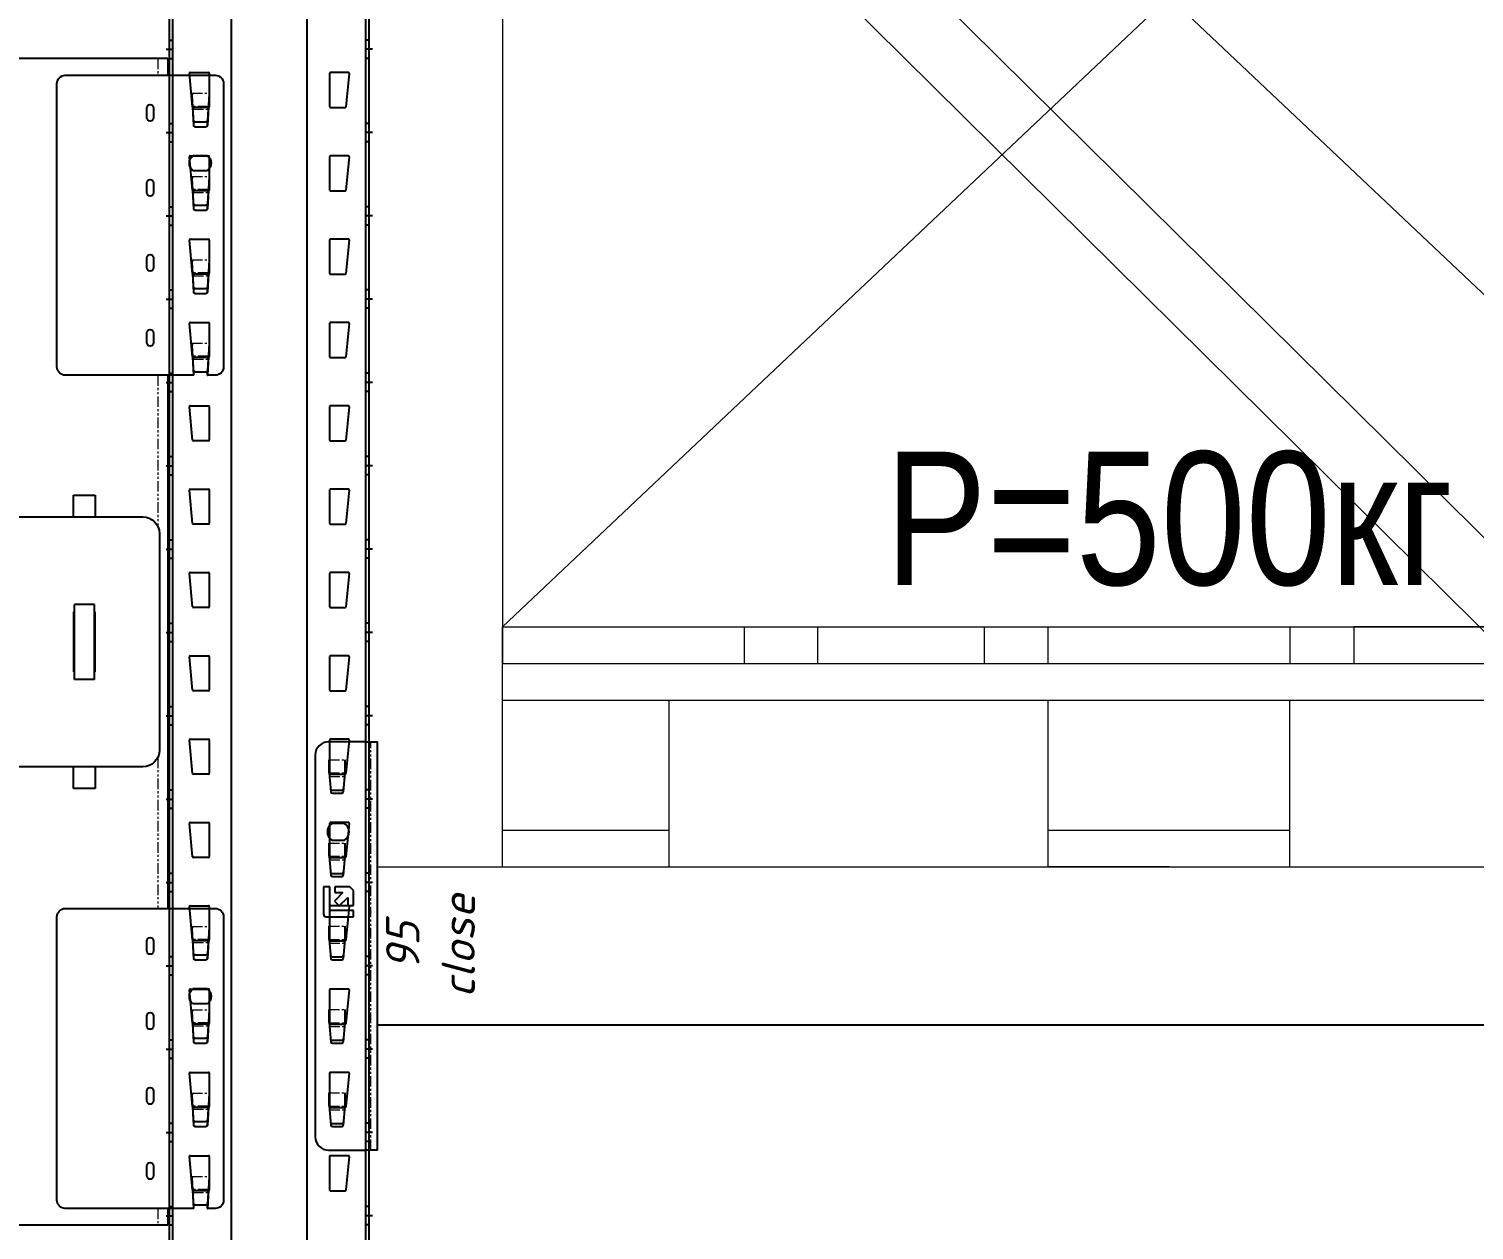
# Model space of a CAD drawing. Header units: millimetres. Extents: x 2140 to 223837, y 2113 to 170313.
# Drawn here: x 219897 to 220765, y 118636 to 119357 of the extents above; entities that cross this region are included whole.
import ezdxf

# ---------------------------------------------------------------- set-up
doc = ezdxf.new("R2010")
doc.units = ezdxf.units.MM
doc.linetypes.add('PHANTOM', pattern=[12.7, 6.35, -1.27, 1.27, -1.27, 1.27, -1.27])
doc.layers.add('0_ANNOT_Dimensions', color=7, linetype='Continuous')
doc.layers.add('2.Стойка', color=7, linetype='Continuous')
for name, color, linetype, lineweight in [('1.Балка', 5, 'Continuous', 0), ('20.Груз', 7, 'Continuous', 0), ('25.Размера', 7, 'Continuous', 0), ('37.Паллеты', 32, 'Continuous', 0), ('52.Труба СВЖ', 7, 'Continuous', 0), ('7.Поддон', 32, 'Continuous', 0)]:
    doc.layers.add(name, color=color, linetype=linetype, lineweight=lineweight)
doc.styles.add('Arial Narrow', font='ARIALN.TTF')
doc.styles.add('Курсив', font='isocpeui.ttf')
doc.dimstyles.new('80', dxfattribs={"dimtxt": 80, "dimasz": 80, "dimexe": 0.18, "dimexo": 0, "dimgap": 20, "dimtad": 1, "dimdec": 0, "dimzin": 0, "dimdsep": 46, "dimtxsty": 'Курсив', "dimcen": 0.09, "dimadec": 0, "dimazin": 0, "dimtfac": 1, "dimtdec": 0, "dimtofl": 0, "dimtmove": 0, "dimatfit": 3, "dimfxl": 0.18, "dimtolj": 1, "dimtzin": 0, "dimarcsym": 0})
doc.dimstyles.new('Рзм блок', dxfattribs={"dimtxt": 40, "dimasz": 80, "dimexe": 0.18, "dimexo": 0, "dimgap": 5, "dimtad": 1, "dimtoh": 1, "dimdec": 0, "dimzin": 0, "dimdsep": 46, "dimtxsty": 'Курсив', "dimblk": 'NONE', "dimcen": 0.09, "dimse1": 1, "dimse2": 1, "dimsd1": 1, "dimsd2": 1, "dimadec": 0, "dimazin": 0, "dimtfac": 1, "dimtdec": 0, "dimtofl": 0, "dimtmove": 0, "dimatfit": 2, "dimldrblk": 'NONE', "dimfxl": 0.18, "dimtolj": 1, "dimtzin": 0, "dimarcsym": 0})

# ---------------------------------------------------------------- blocks, each defined once
blk = doc.blocks.new('*U491')
at = {"layer": '2.Стойка', "color": 0, "linetype": 'ByBlock'}
for p, q in [((-120, 0), (-120, 12200)), ((-118, 0), (-118, 12200)), ((-82.67, 0), (-82.67, 12200)), ((-37.33, 0), (-37.33, 12200)), ((-2, 0), (-2, 12200)), ((0, 0), (0, 12200)), ((-120, 9620.5), (-118, 9620.5)), ((0, 9620.5), (-2, 9620.5)), ((-122, 9615), (-118, 9615)), ((2, 9615), (-2, 9615)), ((-120, 9609.5), (-118, 9609.5)), ((0, 9609.5), (-2, 9609.5)), ((-106.09, 9580.45), (-108, 9600.45)), ((-107.5, 9601), (-96.55, 9601)), ((-96.05, 9600.5), (-96.05, 9580.5)), ((-23.95, 9600.5), (-23.95, 9580.5)), ((-12.5, 9601), (-23.45, 9601)), ((-13.91, 9580.45), (-12, 9600.45)), ((-96.55, 9580), (-105.6, 9580)), ((-23.45, 9580), (-14.4, 9580)), ((-120, 9570.5), (-118, 9570.5)), ((0, 9570.5), (-2, 9570.5)), ((-122, 9565), (-118, 9565)), ((-120, 9559.5), (-118, 9559.5)), ((2, 9565), (-2, 9565)), ((0, 9559.5), (-2, 9559.5)), ((-106.09, 9530.45), (-108, 9550.45)), ((-107.5, 9551), (-96.55, 9551)), ((-96.05, 9550.5), (-96.05, 9530.5)), ((-23.95, 9550.5), (-23.95, 9530.5)), ((-12.5, 9551), (-23.45, 9551)), ((-13.91, 9530.45), (-12, 9550.45)), ((-96.55, 9530), (-105.6, 9530)), ((-23.45, 9530), (-14.4, 9530)), ((-120, 9520.5), (-118, 9520.5)), ((0, 9520.5), (-2, 9520.5)), ((-122, 9515), (-118, 9515)), ((-120, 9509.5), (-118, 9509.5)), ((2, 9515), (-2, 9515)), ((0, 9509.5), (-2, 9509.5)), ((-106.09, 9480.45), (-108, 9500.45)), ((-107.5, 9501), (-96.55, 9501)), ((-96.05, 9500.5), (-96.05, 9480.5)), ((-23.95, 9500.5), (-23.95, 9480.5)), ((-12.5, 9501), (-23.45, 9501)), ((-13.91, 9480.45), (-12, 9500.45)), ((-96.55, 9480), (-105.6, 9480)), ((-23.45, 9480), (-14.4, 9480)), ((-122, 9465), (-118, 9465)), ((-120, 9470.5), (-118, 9470.5)), ((0, 9470.5), (-2, 9470.5)), ((2, 9465), (-2, 9465)), ((-120, 9459.5), (-118, 9459.5)), ((0, 9459.5), (-2, 9459.5)), ((-106.09, 9430.45), (-108, 9450.45)), ((-107.5, 9451), (-96.55, 9451)), ((-96.05, 9450.5), (-96.05, 9430.5)), ((-23.95, 9450.5), (-23.95, 9430.5)), ((-12.5, 9451), (-23.45, 9451)), ((-13.91, 9430.45), (-12, 9450.45)), ((-96.55, 9430), (-105.6, 9430)), ((-23.45, 9430), (-14.4, 9430)), ((-120, 9420.5), (-118, 9420.5)), ((0, 9420.5), (-2, 9420.5)), ((-122, 9415), (-118, 9415)), ((2, 9415), (-2, 9415)), ((-120, 9409.5), (-118, 9409.5)), ((0, 9409.5), (-2, 9409.5)), ((-106.09, 9380.45), (-108, 9400.45)), ((-107.5, 9401), (-96.55, 9401)), ((-96.05, 9400.5), (-96.05, 9380.5)), ((-23.95, 9400.5), (-23.95, 9380.5)), ((-12.5, 9401), (-23.45, 9401)), ((-13.91, 9380.45), (-12, 9400.45)), ((-96.55, 9380), (-105.6, 9380)), ((-23.45, 9380), (-14.4, 9380)), ((-120, 9370.5), (-118, 9370.5)), ((0, 9370.5), (-2, 9370.5)), ((-122, 9365), (-118, 9365)), ((-120, 9359.5), (-118, 9359.5)), ((2, 9365), (-2, 9365)), ((0, 9359.5), (-2, 9359.5)), ((-107.5, 9351), (-96.55, 9351)), ((-12.5, 9351), (-23.45, 9351)), ((-106.09, 9330.45), (-108, 9350.45)), ((-96.05, 9350.5), (-96.05, 9330.5)), ((-23.95, 9350.5), (-23.95, 9330.5)), ((-13.91, 9330.45), (-12, 9350.45)), ((-96.55, 9330), (-105.6, 9330)), ((-23.45, 9330), (-14.4, 9330)), ((-120, 9320.5), (-118, 9320.5)), ((0, 9320.5), (-2, 9320.5)), ((-122, 9315), (-118, 9315)), ((-120, 9309.5), (-118, 9309.5)), ((2, 9315), (-2, 9315)), ((0, 9309.5), (-2, 9309.5)), ((-106.09, 9280.45), (-108, 9300.45)), ((-107.5, 9301), (-96.55, 9301)), ((-96.05, 9300.5), (-96.05, 9280.5)), ((-23.95, 9300.5), (-23.95, 9280.5)), ((-12.5, 9301), (-23.45, 9301)), ((-13.91, 9280.45), (-12, 9300.45)), ((-96.55, 9280), (-105.6, 9280)), ((-23.45, 9280), (-14.4, 9280)), ((-122, 9265), (-118, 9265)), ((-120, 9270.5), (-118, 9270.5)), ((0, 9270.5), (-2, 9270.5)), ((2, 9265), (-2, 9265)), ((-120, 9259.5), (-118, 9259.5)), ((0, 9259.5), (-2, 9259.5)), ((-106.09, 9230.45), (-108, 9250.45)), ((-107.5, 9251), (-96.55, 9251)), ((-96.05, 9250.5), (-96.05, 9230.5)), ((-23.95, 9250.5), (-23.95, 9230.5)), ((-12.5, 9251), (-23.45, 9251)), ((-13.91, 9230.45), (-12, 9250.45)), ((-96.55, 9230), (-105.6, 9230)), ((-23.45, 9230), (-14.4, 9230)), ((-122, 9215), (-118, 9215)), ((-120, 9220.5), (-118, 9220.5)), ((0, 9220.5), (-2, 9220.5)), ((2, 9215), (-2, 9215)), ((-120, 9209.5), (-118, 9209.5)), ((0, 9209.5), (-2, 9209.5)), ((-106.09, 9180.45), (-108, 9200.45)), ((-107.5, 9201), (-96.55, 9201)), ((-96.05, 9200.5), (-96.05, 9180.5)), ((-23.95, 9200.5), (-23.95, 9180.5)), ((-12.5, 9201), (-23.45, 9201)), ((-13.91, 9180.45), (-12, 9200.45)), ((-96.55, 9180), (-105.6, 9180)), ((-23.45, 9180), (-14.4, 9180)), ((-120, 9170.5), (-118, 9170.5)), ((0, 9170.5), (-2, 9170.5)), ((-122, 9165), (-118, 9165)), ((2, 9165), (-2, 9165)), ((-120, 9159.5), (-118, 9159.5)), ((0, 9159.5), (-2, 9159.5)), ((-106.09, 9130.45), (-108, 9150.45)), ((-107.5, 9151), (-96.55, 9151)), ((-96.05, 9150.5), (-96.05, 9130.5)), ((-23.95, 9150.5), (-23.95, 9130.5)), ((-12.5, 9151), (-23.45, 9151)), ((-13.91, 9130.45), (-12, 9150.45)), ((-96.55, 9130), (-105.6, 9130)), ((-23.45, 9130), (-14.4, 9130)), ((-120, 9120.5), (-118, 9120.5)), ((0, 9120.5), (-2, 9120.5)), ((-122, 9115), (-118, 9115)), ((-120, 9109.5), (-118, 9109.5)), ((2, 9115), (-2, 9115)), ((0, 9109.5), (-2, 9109.5)), ((-106.09, 9080.45), (-108, 9100.45)), ((-107.5, 9101), (-96.55, 9101)), ((-96.05, 9100.5), (-96.05, 9080.5)), ((-23.95, 9100.5), (-23.95, 9080.5)), ((-12.5, 9101), (-23.45, 9101)), ((-13.91, 9080.45), (-12, 9100.45)), ((-96.55, 9080), (-105.6, 9080)), ((-23.45, 9080), (-14.4, 9080)), ((-122, 9065), (-118, 9065)), ((-120, 9070.5), (-118, 9070.5)), ((0, 9070.5), (-2, 9070.5)), ((2, 9065), (-2, 9065)), ((-120, 9059.5), (-118, 9059.5)), ((0, 9059.5), (-2, 9059.5)), ((-106.09, 9030.45), (-108, 9050.45)), ((-107.5, 9051), (-96.55, 9051)), ((-96.05, 9050.5), (-96.05, 9030.5)), ((-23.95, 9050.5), (-23.95, 9030.5)), ((-12.5, 9051), (-23.45, 9051)), ((-13.91, 9030.45), (-12, 9050.45)), ((-96.55, 9030), (-105.6, 9030)), ((-23.45, 9030), (-14.4, 9030)), ((-122, 9015), (-118, 9015)), ((-120, 9020.5), (-118, 9020.5)), ((0, 9020.5), (-2, 9020.5)), ((2, 9015), (-2, 9015)), ((-120, 9009.5), (-118, 9009.5)), ((0, 9009.5), (-2, 9009.5)), ((-106.09, 8980.45), (-108, 9000.45)), ((-107.5, 9001), (-96.55, 9001)), ((-96.05, 9000.5), (-96.05, 8980.5)), ((-23.95, 9000.5), (-23.95, 8980.5)), ((-12.5, 9001), (-23.45, 9001)), ((-13.91, 8980.45), (-12, 9000.45)), ((-96.55, 8980), (-105.6, 8980)), ((-23.45, 8980), (-14.4, 8980)), ((-120, 8970.5), (-118, 8970.5)), ((0, 8970.5), (-2, 8970.5)), ((-122, 8965), (-118, 8965)), ((2, 8965), (-2, 8965)), ((-120, 8959.5), (-118, 8959.5)), ((0, 8959.5), (-2, 8959.5)), ((-106.09, 8930.45), (-108, 8950.45)), ((-107.5, 8951), (-96.55, 8951)), ((-96.05, 8950.5), (-96.05, 8930.5)), ((-23.95, 8950.5), (-23.95, 8930.5)), ((-12.5, 8951), (-23.45, 8951)), ((-13.91, 8930.45), (-12, 8950.45)), ((-96.55, 8930), (-105.6, 8930)), ((-23.45, 8930), (-14.4, 8930)), ((-120, 8920.5), (-118, 8920.5)), ((0, 8920.5), (-2, 8920.5)), ((-122, 8915), (-118, 8915)), ((-120, 8909.5), (-118, 8909.5)), ((2, 8915), (-2, 8915)), ((0, 8909.5), (-2, 8909.5))]:
    blk.add_line(p, q, dxfattribs=at)
for centre, start, end in [((-107.5, 9600.5), 90, 185.44033), ((-96.55, 9600.5), 0, 90), ((-23.45, 9600.5), 90, 180), ((-12.5, 9600.5), 354.55967, 90), ((-105.6, 9580.5), 185.44033, 270), ((-96.55, 9580.5), 270, 0), ((-23.45, 9580.5), 180, 270), ((-14.4, 9580.5), 270, 354.55967), ((-107.5, 9550.5), 90, 185.44033), ((-96.55, 9550.5), 0, 90), ((-23.45, 9550.5), 90, 180), ((-12.5, 9550.5), 354.55967, 90), ((-105.6, 9530.5), 185.44033, 270), ((-96.55, 9530.5), 270, 0), ((-23.45, 9530.5), 180, 270), ((-14.4, 9530.5), 270, 354.55967), ((-107.5, 9500.5), 90, 185.44033), ((-96.55, 9500.5), 0, 90), ((-23.45, 9500.5), 90, 180), ((-12.5, 9500.5), 354.55967, 90), ((-105.6, 9480.5), 185.44033, 270), ((-96.55, 9480.5), 270, 0), ((-23.45, 9480.5), 180, 270), ((-14.4, 9480.5), 270, 354.55967), ((-107.5, 9450.5), 90, 185.44033), ((-96.55, 9450.5), 0, 90), ((-23.45, 9450.5), 90, 180), ((-12.5, 9450.5), 354.55967, 90), ((-105.6, 9430.5), 185.44033, 270), ((-96.55, 9430.5), 270, 0), ((-23.45, 9430.5), 180, 270), ((-14.4, 9430.5), 270, 354.55967), ((-107.5, 9400.5), 90, 185.44033), ((-96.55, 9400.5), 0, 90), ((-23.45, 9400.5), 90, 180), ((-12.5, 9400.5), 354.55967, 90), ((-105.6, 9380.5), 185.44033, 270), ((-96.55, 9380.5), 270, 0), ((-23.45, 9380.5), 180, 270), ((-14.4, 9380.5), 270, 354.55967), ((-107.5, 9350.5), 90, 185.44033), ((-96.55, 9350.5), 0, 90), ((-23.45, 9350.5), 90, 180), ((-12.5, 9350.5), 354.55967, 90), ((-105.6, 9330.5), 185.44033, 270), ((-96.55, 9330.5), 270, 0), ((-23.45, 9330.5), 180, 270), ((-14.4, 9330.5), 270, 354.55967), ((-107.5, 9300.5), 90, 185.44033), ((-96.55, 9300.5), 0, 90), ((-23.45, 9300.5), 90, 180), ((-12.5, 9300.5), 354.55967, 90), ((-105.6, 9280.5), 185.44033, 270), ((-96.55, 9280.5), 270, 0), ((-23.45, 9280.5), 180, 270), ((-14.4, 9280.5), 270, 354.55967), ((-107.5, 9250.5), 90, 185.44033), ((-96.55, 9250.5), 0, 90), ((-23.45, 9250.5), 90, 180), ((-12.5, 9250.5), 354.55967, 90), ((-105.6, 9230.5), 185.44033, 270), ((-96.55, 9230.5), 270, 0), ((-23.45, 9230.5), 180, 270), ((-14.4, 9230.5), 270, 354.55967), ((-107.5, 9200.5), 90, 185.44033), ((-96.55, 9200.5), 0, 90), ((-23.45, 9200.5), 90, 180), ((-12.5, 9200.5), 354.55967, 90), ((-105.6, 9180.5), 185.44033, 270), ((-96.55, 9180.5), 270, 0), ((-23.45, 9180.5), 180, 270), ((-14.4, 9180.5), 270, 354.55967), ((-107.5, 9150.5), 90, 185.44033), ((-96.55, 9150.5), 0, 90), ((-23.45, 9150.5), 90, 180), ((-12.5, 9150.5), 354.55967, 90), ((-105.6, 9130.5), 185.44033, 270), ((-96.55, 9130.5), 270, 0), ((-23.45, 9130.5), 180, 270), ((-14.4, 9130.5), 270, 354.55967), ((-107.5, 9100.5), 90, 185.44033), ((-96.55, 9100.5), 0, 90), ((-23.45, 9100.5), 90, 180), ((-12.5, 9100.5), 354.55967, 90), ((-105.6, 9080.5), 185.44033, 270), ((-96.55, 9080.5), 270, 0), ((-23.45, 9080.5), 180, 270), ((-14.4, 9080.5), 270, 354.55967), ((-107.5, 9050.5), 90, 185.44033), ((-96.55, 9050.5), 0, 90), ((-23.45, 9050.5), 90, 180), ((-12.5, 9050.5), 354.55967, 90), ((-105.6, 9030.5), 185.44033, 270), ((-96.55, 9030.5), 270, 0), ((-23.45, 9030.5), 180, 270), ((-14.4, 9030.5), 270, 354.55967), ((-107.5, 9000.5), 90, 185.44033), ((-96.55, 9000.5), 0, 90), ((-23.45, 9000.5), 90, 180), ((-12.5, 9000.5), 354.55967, 90), ((-105.6, 8980.5), 185.44033, 270), ((-96.55, 8980.5), 270, 0), ((-23.45, 8980.5), 180, 270), ((-14.4, 8980.5), 270, 354.55967), ((-107.5, 8950.5), 90, 185.44033), ((-96.55, 8950.5), 0, 90), ((-23.45, 8950.5), 90, 180), ((-12.5, 8950.5), 354.55967, 90), ((-105.6, 8930.5), 185.44033, 270), ((-96.55, 8930.5), 270, 0), ((-23.45, 8930.5), 180, 270), ((-14.4, 8930.5), 270, 354.55967)]:
    blk.add_arc(centre, 0.5, start, end, dxfattribs=at)
blk = doc.blocks.new('Торцевая Консоль')
at = {"color": 7, "linetype": 'Continuous', "lineweight": 25}
for p, q in [((1, 44.35), (1, 34.35)), ((1, 44.35), (7, 44.35)), ((7, 44.35), (95, 44.35)), ((-32.5, 29.35), (-32.5, -140.65)), ((62.5, 34.35), (-27.5, 34.35)), ((67.5, -140.65), (67.5, 29.35)), ((-23.8, 23.61), (-23.8, 22.63)), ((-23.8, 22.63), (-22.8, 4.17)), ((-14.6, 4.17), (-13.6, 22.63)), ((-13.6, 23.61), (-13.6, 22.63)), ((-23.39, 16.13), (-22.74, 4.17)), ((-23.36, 15.71), (-23.31, 15.2)), ((-23.23, 13.97), (-22.84, 7.17)), ((-14.66, 4.17), (-14.01, 16.13)), ((-14.56, 7.17), (-14.17, 13.97)), ((-14.09, 15.2), (-14.04, 15.71)), ((9.5, 14.85), (9.5, 8.85)), ((13.5, 8.85), (13.5, 14.85)), ((-15.31, 6.46), (-22.09, 6.46)), ((-15.35, 3.46), (-22.05, 3.46)), ((-14.15, -13.75), (-22.85, -13.75)), ((-22.85, -22.95), (-14.15, -22.95)), ((-23.8, -26.39), (-23.8, -27.37)), ((-23.8, -27.37), (-22.8, -45.83)), ((-23.39, -33.87), (-22.74, -45.83)), ((-23.36, -34.29), (-23.31, -34.8)), ((-14.66, -45.83), (-14.01, -33.87)), ((-14.6, -45.83), (-13.6, -27.37)), ((-14.09, -34.8), (-14.04, -34.29)), ((-13.6, -26.39), (-13.6, -27.37)), ((9.5, -30.15), (9.5, -36.15)), ((13.5, -36.15), (13.5, -30.15)), ((-23.23, -36.03), (-22.84, -42.83)), ((-14.56, -42.83), (-14.17, -36.03)), ((-15.31, -43.54), (-22.09, -43.54)), ((-15.35, -46.54), (-22.05, -46.54)), ((-23.8, -76.39), (-23.8, -77.37)), ((-23.8, -77.37), (-22.8, -95.83)), ((-14.6, -95.83), (-13.6, -77.37)), ((-13.6, -76.39), (-13.6, -77.37)), ((9.5, -75.15), (9.5, -81.15)), ((13.5, -81.15), (13.5, -75.15)), ((-23.39, -83.87), (-22.74, -95.83)), ((-23.36, -84.29), (-23.31, -84.8)), ((-23.23, -86.03), (-22.84, -92.83)), ((-14.66, -95.83), (-14.01, -83.87)), ((-14.56, -92.83), (-14.17, -86.03)), ((-14.09, -84.8), (-14.04, -84.29)), ((-15.31, -93.54), (-22.09, -93.54)), ((-15.35, -96.54), (-22.05, -96.54)), ((9.5, -120.15), (9.5, -126.15)), ((13.5, -126.15), (13.5, -120.15)), ((-23.8, -126.39), (-23.8, -127.37)), ((-23.8, -127.37), (-22.81, -145.65)), ((-14.59, -145.65), (-13.6, -127.37)), ((-13.6, -126.39), (-13.6, -127.37)), ((-23.39, -133.87), (-22.75, -145.65)), ((-23.36, -134.29), (-23.31, -134.8)), ((-23.23, -136.03), (-22.84, -142.83)), ((-14.65, -145.65), (-14.01, -133.87)), ((-14.56, -142.83), (-14.17, -136.03)), ((-14.09, -134.8), (-14.04, -134.29)), ((-27.5, -145.65), (-22.81, -145.65)), ((-22.75, -145.65), (-22.81, -145.65)), ((-15.31, -143.54), (-22.09, -143.54)), ((-14.59, -145.65), (-14.65, -145.65)), ((-14.59, -145.65), (62.5, -145.65)), ((1, -145.65), (1, -465.65)), ((57.5, -217.65), (44.5, -217.65)), ((44.5, -217.65), (44.5, -230.65)), ((57.5, -230.65), (57.5, -217.65)), ((96, -230.65), (16, -230.65)), ((6, -240.65), (6, -370.65)), ((45, -328.15), (45, -283.15)), ((45, -283.15), (57, -283.15)), ((57, -328.15), (57, -283.15)), ((44.5, -287.65), (45, -287.65)), ((44.5, -323.65), (44.5, -287.65)), ((57, -287.65), (57.5, -287.65)), ((57.5, -287.65), (57.5, -323.65)), ((45, -323.65), (44.5, -323.65)), ((45, -328.15), (57, -328.15)), ((57.5, -323.65), (57, -323.65)), ((16, -380.65), (96, -380.65)), ((44.5, -380.65), (44.5, -393.65)), ((57.5, -393.65), (57.5, -380.65)), ((44.5, -393.65), (57.5, -393.65)), ((62.5, -465.65), (-27.5, -465.65)), ((-32.5, -470.65), (-32.5, -640.65)), ((-23.8, -476.39), (-23.8, -477.37)), ((-13.6, -476.39), (-13.6, -477.37)), ((67.5, -640.65), (67.5, -470.65)), ((-23.8, -477.37), (-22.8, -495.83)), ((-23.39, -483.87), (-22.74, -495.83)), ((-23.36, -484.29), (-23.31, -484.8)), ((-14.66, -495.83), (-14.01, -483.87)), ((-14.6, -495.83), (-13.6, -477.37)), ((-14.09, -484.8), (-14.04, -484.29)), ((9.5, -485.15), (9.5, -491.15)), ((13.5, -491.15), (13.5, -485.15)), ((-23.23, -486.03), (-22.84, -492.83)), ((-15.31, -493.54), (-22.09, -493.54)), ((-14.56, -492.83), (-14.17, -486.03)), ((-15.35, -496.54), (-22.05, -496.54)), ((-14.15, -513.75), (-22.85, -513.75)), ((-23.8, -526.39), (-23.8, -527.37)), ((-23.8, -527.37), (-22.8, -545.83)), ((-22.85, -522.95), (-14.15, -522.95)), ((-14.6, -545.83), (-13.6, -527.37)), ((-13.6, -526.39), (-13.6, -527.37)), ((-23.39, -533.87), (-22.74, -545.83)), ((-23.36, -534.29), (-23.31, -534.8)), ((-23.23, -536.03), (-22.84, -542.83)), ((-14.66, -545.83), (-14.01, -533.87)), ((-14.56, -542.83), (-14.17, -536.03)), ((-14.09, -534.8), (-14.04, -534.29)), ((9.5, -530.15), (9.5, -536.15)), ((13.5, -536.15), (13.5, -530.15)), ((-15.31, -543.54), (-22.09, -543.54)), ((-15.35, -546.54), (-22.05, -546.54)), ((-23.8, -576.39), (-23.8, -577.37)), ((-23.8, -577.37), (-22.8, -595.83)), ((-14.6, -595.83), (-13.6, -577.37)), ((-13.6, -576.39), (-13.6, -577.37)), ((9.5, -575.15), (9.5, -581.15)), ((13.5, -581.15), (13.5, -575.15)), ((-23.39, -583.87), (-22.74, -595.83)), ((-23.36, -584.29), (-23.31, -584.8)), ((-23.23, -586.03), (-22.84, -592.83)), ((-14.66, -595.83), (-14.01, -583.87)), ((-14.56, -592.83), (-14.17, -586.03)), ((-14.09, -584.8), (-14.04, -584.29)), ((-15.31, -593.54), (-22.09, -593.54)), ((-15.35, -596.54), (-22.05, -596.54)), ((9.5, -620.15), (9.5, -626.15)), ((13.5, -626.15), (13.5, -620.15)), ((-23.8, -626.39), (-23.8, -627.37)), ((-23.8, -627.37), (-22.81, -645.65)), ((-14.59, -645.65), (-13.6, -627.37)), ((-13.6, -626.39), (-13.6, -627.37)), ((-23.39, -633.87), (-22.75, -645.65)), ((-23.36, -634.29), (-23.31, -634.8)), ((-23.23, -636.03), (-22.84, -642.83)), ((-14.65, -645.65), (-14.01, -633.87)), ((-14.56, -642.83), (-14.17, -636.03)), ((-14.09, -634.8), (-14.04, -634.29)), ((-27.5, -645.65), (-22.81, -645.65)), ((-22.75, -645.65), (-22.81, -645.65)), ((-15.31, -643.54), (-22.09, -643.54)), ((-14.59, -645.65), (-14.65, -645.65)), ((-14.59, -645.65), (62.5, -645.65)), ((1, -645.65), (1, -655.65)), ((1, -655.65), (7, -655.65)), ((7, -655.65), (95, -655.65))]:
    blk.add_line(p, q, dxfattribs=at)
at = {"color": 8, "linetype": 'PHANTOM', "lineweight": 18}
for p, q in [((7, 44.35), (7, 34.35)), ((-13.6, 23.61), (-23.8, 23.61)), ((-23.36, 15.71), (-14.04, 15.71)), ((-14.09, 15.2), (-23.31, 15.2)), ((-14.17, 13.97), (-23.23, 13.97)), ((-22.74, 4.17), (-22.8, 4.17)), ((-14.6, 4.17), (-14.66, 4.17)), ((-13.6, -26.39), (-23.8, -26.39)), ((-23.36, -34.29), (-14.04, -34.29)), ((-14.09, -34.8), (-23.31, -34.8)), ((-14.17, -36.03), (-23.23, -36.03)), ((-22.74, -45.83), (-22.8, -45.83)), ((-14.6, -45.83), (-14.66, -45.83)), ((-13.6, -76.39), (-23.8, -76.39)), ((-23.36, -84.29), (-14.04, -84.29)), ((-14.09, -84.8), (-23.31, -84.8)), ((-14.17, -86.03), (-23.23, -86.03)), ((-22.74, -95.83), (-22.8, -95.83)), ((-14.6, -95.83), (-14.66, -95.83)), ((-13.6, -126.39), (-23.8, -126.39)), ((-23.36, -134.29), (-14.04, -134.29)), ((-14.09, -134.8), (-23.31, -134.8)), ((-14.17, -136.03), (-23.23, -136.03)), ((7, -145.65), (7, -236.29)), ((7, -375.01), (7, -465.65)), ((-13.6, -476.39), (-23.8, -476.39)), ((-23.36, -484.29), (-14.04, -484.29)), ((-14.09, -484.8), (-23.31, -484.8)), ((-14.17, -486.03), (-23.23, -486.03)), ((-22.74, -495.83), (-22.8, -495.83)), ((-14.6, -495.83), (-14.66, -495.83)), ((-13.6, -526.39), (-23.8, -526.39)), ((-23.36, -534.29), (-14.04, -534.29)), ((-14.09, -534.8), (-23.31, -534.8)), ((-14.17, -536.03), (-23.23, -536.03)), ((-22.74, -545.83), (-22.8, -545.83)), ((-14.6, -545.83), (-14.66, -545.83)), ((-13.6, -576.39), (-23.8, -576.39)), ((-23.36, -584.29), (-14.04, -584.29)), ((-14.09, -584.8), (-23.31, -584.8)), ((-14.17, -586.03), (-23.23, -586.03)), ((-22.74, -595.83), (-22.8, -595.83)), ((-14.6, -595.83), (-14.66, -595.83)), ((-13.6, -626.39), (-23.8, -626.39)), ((-23.36, -634.29), (-14.04, -634.29)), ((-14.09, -634.8), (-23.31, -634.8)), ((-14.17, -636.03), (-23.23, -636.03)), ((7, -645.65), (7, -655.65))]:
    blk.add_line(p, q, dxfattribs=at)
at = {"color": 7, "linetype": 'Continuous', "lineweight": 25}
for centre, radius, start, end in [((-27.5, 29.35), 5, 90, 180), ((62.5, 29.35), 5, 0, 90), ((11.5, 14.85), 2, 0, 180), ((11.5, 8.85), 2, 180, 0), ((-19, -18.35), 6, 129.94451, 230.05549), ((-18, -18.35), 6, 309.94451, 50.05549), ((11.5, -30.15), 2, 0, 180), ((11.5, -36.15), 2, 180, 0), ((11.5, -75.15), 2, 0, 180), ((11.5, -81.15), 2, 180, 0), ((11.5, -120.15), 2, 0, 180), ((11.5, -126.15), 2, 180, 0), ((-27.5, -140.65), 5, 180, 270), ((62.5, -140.65), 5, 270, 0), ((16, -240.65), 10, 90, 180), ((16, -370.65), 10, 180, 270), ((-27.5, -470.65), 5, 90, 180), ((62.5, -470.65), 5, 0, 90), ((11.5, -485.15), 2, 0, 180), ((11.5, -491.15), 2, 180, 0), ((-19, -518.35), 6, 129.94451, 230.05549), ((-18, -518.35), 6, 309.94451, 50.05549), ((11.5, -530.15), 2, 0, 180), ((11.5, -536.15), 2, 180, 0), ((11.5, -575.15), 2, 0, 180), ((11.5, -581.15), 2, 180, 0), ((11.5, -620.15), 2, 0, 180), ((11.5, -626.15), 2, 180, 0), ((-27.5, -640.65), 5, 180, 270), ((62.5, -640.65), 5, 270, 0)]:
    blk.add_arc(centre, radius, start, end, dxfattribs=at)
for centre, major_axis, ratio, start_param, end_param in [((-23.72, 23.61), (-0.49, 9), 0.014521, 1.677936, 2.551772), ((-13.68, 23.61), (0.49, 9), 0.014521, 3.731413, 4.605249), ((-23.72, 23.61), (-0.49, 9), 0.014521, 2.551772, 2.642656), ((-23.23, 13.45), (-0.11, 2), 0.014521, 4.973399, 5.784249), ((-14.17, 13.45), (0.11, 2), 0.014521, 0.498937, 1.309786), ((-13.68, 23.61), (0.49, 9), 0.014521, 3.640529, 3.731413), ((-22.09, 7.21), (0.539, -0.524), 0.996104, 3.968676, 5.485179), ((-22.05, 4.21), (0.75, 0), 0.999894, 3.195886, 4.712389), ((-21.99, 4.21), (0.75, 0), 0.999894, 3.195886, 4.712389), ((-15.41, 4.21), (0.75, 0), 0.999894, 4.712389, 6.228892), ((-15.35, 4.21), (0.75, 0), 0.999894, 4.712389, 6.228892), ((-15.31, 7.21), (0.539, 0.524), 0.996104, 3.939599, 5.456102), ((-23.72, -26.39), (-0.49, 9), 0.014521, 1.677936, 2.551772), ((-23.72, -26.39), (-0.49, 9), 0.014521, 2.551772, 2.642656), ((-13.68, -26.39), (0.49, 9), 0.014521, 3.640529, 3.731413), ((-13.68, -26.39), (0.49, 9), 0.014521, 3.731413, 4.605249), ((-23.23, -36.55), (-0.11, 2), 0.014521, 4.973399, 5.784249), ((-22.09, -42.79), (0.539, -0.524), 0.996104, 3.968676, 5.485179), ((-15.31, -42.79), (0.539, 0.524), 0.996104, 3.939599, 5.456102), ((-14.17, -36.55), (0.11, 2), 0.014521, 0.498937, 1.309786), ((-22.05, -45.79), (0.75, 0), 0.999894, 3.195886, 4.712389), ((-21.99, -45.79), (0.75, 0), 0.999894, 3.195886, 4.712389), ((-15.41, -45.79), (0.75, 0), 0.999894, 4.712389, 6.228892), ((-15.35, -45.79), (0.75, 0), 0.999894, 4.712389, 6.228892), ((-23.72, -76.39), (-0.49, 9), 0.014521, 1.677936, 2.551772), ((-13.68, -76.39), (0.49, 9), 0.014521, 3.731413, 4.605249), ((-23.72, -76.39), (-0.49, 9), 0.014521, 2.551772, 2.642656), ((-23.23, -86.55), (-0.11, 2), 0.014521, 4.973399, 5.784249), ((-14.17, -86.55), (0.11, 2), 0.014521, 0.498937, 1.309786), ((-13.68, -76.39), (0.49, 9), 0.014521, 3.640529, 3.731413), ((-22.09, -92.79), (0.539, -0.524), 0.996104, 3.968676, 5.485179), ((-15.31, -92.79), (0.539, 0.524), 0.996104, 3.939599, 5.456102), ((-22.05, -95.79), (0.75, 0), 0.999894, 3.195886, 4.712389), ((-21.99, -95.79), (0.75, 0), 0.999894, 3.195886, 4.712389), ((-15.41, -95.79), (0.75, 0), 0.999894, 4.712389, 6.228892), ((-15.35, -95.79), (0.75, 0), 0.999894, 4.712389, 6.228892), ((-23.72, -126.39), (-0.49, 9), 0.014521, 1.677936, 2.551772), ((-13.68, -126.39), (0.49, 9), 0.014521, 3.731413, 4.605249), ((-23.72, -126.39), (-0.49, 9), 0.014521, 2.551772, 2.642656), ((-23.23, -136.55), (-0.11, 2), 0.014521, 4.973399, 5.784249), ((-14.17, -136.55), (0.11, 2), 0.014521, 0.498937, 1.309786), ((-13.68, -126.39), (0.49, 9), 0.014521, 3.640529, 3.731413), ((-22.09, -142.79), (0.539, -0.524), 0.996104, 3.968676, 5.485179), ((-15.31, -142.79), (0.539, 0.524), 0.996104, 3.939599, 5.456102), ((-23.72, -476.39), (-0.49, 9), 0.014521, 1.677936, 2.551772), ((-23.72, -476.39), (-0.49, 9), 0.014521, 2.551772, 2.642656), ((-23.23, -486.55), (-0.11, 2), 0.014521, 4.973399, 5.784249), ((-14.17, -486.55), (0.11, 2), 0.014521, 0.498937, 1.309786), ((-13.68, -476.39), (0.49, 9), 0.014521, 3.640529, 3.731413), ((-13.68, -476.39), (0.49, 9), 0.014521, 3.731413, 4.605249), ((-22.09, -492.79), (0.539, -0.524), 0.996104, 3.968676, 5.485179), ((-15.31, -492.79), (0.539, 0.524), 0.996104, 3.939599, 5.456102), ((-22.05, -495.79), (0.75, 0), 0.999894, 3.195886, 4.712389), ((-21.99, -495.79), (0.75, 0), 0.999894, 3.195886, 4.712389), ((-15.41, -495.79), (0.75, 0), 0.999894, 4.712389, 6.228892), ((-15.35, -495.79), (0.75, 0), 0.999894, 4.712389, 6.228892), ((-23.72, -526.39), (-0.49, 9), 0.014521, 1.677936, 2.551772), ((-13.68, -526.39), (0.49, 9), 0.014521, 3.731413, 4.605249), ((-23.72, -526.39), (-0.49, 9), 0.014521, 2.551772, 2.642656), ((-23.23, -536.55), (-0.11, 2), 0.014521, 4.973399, 5.784249), ((-14.17, -536.55), (0.11, 2), 0.014521, 0.498937, 1.309786), ((-13.68, -526.39), (0.49, 9), 0.014521, 3.640529, 3.731413), ((-22.09, -542.79), (0.539, -0.524), 0.996104, 3.968676, 5.485179), ((-22.05, -545.79), (0.75, 0), 0.999894, 3.195886, 4.712389), ((-21.99, -545.79), (0.75, 0), 0.999894, 3.195886, 4.712389), ((-15.41, -545.79), (0.75, 0), 0.999894, 4.712389, 6.228892), ((-15.35, -545.79), (0.75, 0), 0.999894, 4.712389, 6.228892), ((-15.31, -542.79), (0.539, 0.524), 0.996104, 3.939599, 5.456102), ((-23.72, -576.39), (-0.49, 9), 0.014521, 1.677936, 2.551772), ((-13.68, -576.39), (0.49, 9), 0.014521, 3.731413, 4.605249), ((-23.72, -576.39), (-0.49, 9), 0.014521, 2.551772, 2.642656), ((-23.23, -586.55), (-0.11, 2), 0.014521, 4.973399, 5.784249), ((-14.17, -586.55), (0.11, 2), 0.014521, 0.498937, 1.309786), ((-13.68, -576.39), (0.49, 9), 0.014521, 3.640529, 3.731413), ((-22.09, -592.79), (0.539, -0.524), 0.996104, 3.968676, 5.485179), ((-22.05, -595.79), (0.75, 0), 0.999894, 3.195886, 4.712389), ((-21.99, -595.79), (0.75, 0), 0.999894, 3.195886, 4.712389), ((-15.41, -595.79), (0.75, 0), 0.999894, 4.712389, 6.228892), ((-15.35, -595.79), (0.75, 0), 0.999894, 4.712389, 6.228892), ((-15.31, -592.79), (0.539, 0.524), 0.996104, 3.939599, 5.456102), ((-23.72, -626.39), (-0.49, 9), 0.014521, 1.677936, 2.551772), ((-13.68, -626.39), (0.49, 9), 0.014521, 3.731413, 4.605249), ((-23.72, -626.39), (-0.49, 9), 0.014521, 2.551772, 2.642656), ((-23.23, -636.55), (-0.11, 2), 0.014521, 4.973399, 5.784249), ((-14.17, -636.55), (0.11, 2), 0.014521, 0.498937, 1.309786), ((-13.68, -626.39), (0.49, 9), 0.014521, 3.640529, 3.731413), ((-22.09, -642.79), (0.539, -0.524), 0.996104, 3.968676, 5.485179), ((-15.31, -642.79), (0.539, 0.524), 0.996104, 3.939599, 5.456102)]:
    blk.add_ellipse(centre, major_axis=major_axis, ratio=ratio, start_param=start_param, end_param=end_param, dxfattribs=at)
blk = doc.blocks.new('*U1293')
at = {"color": 0, "xscale": -1}
blk.add_blockref('Торцевая Консоль', (662.59, 305.65), dxfattribs=at)
blk = doc.blocks.new('*U1294')
at = {"color": 0, "linetype": 'ByBlock', "lineweight": -2, "transparency": 16777216}
blk.add_blockref('*U1293', (0, 0), dxfattribs=at)
blk = doc.blocks.new('*U712')
at = {"layer": '52.Труба СВЖ', "color": 3}
for p, q in [((-0.15, 3195.28), (2860.42, 365.04)), ((2832.28, 336.61), (-28.28, 3166.85))]:
    blk.add_line(p, q, dxfattribs=at)
blk = doc.blocks.new('*D1729')
at = {"layer": 'Defpoints', "color": 0, "transparency": 16777216}
for p in [(5, -40.65), (5, -135.65), (68.41, -135.65)]:
    blk.add_point(p, dxfattribs=at)
at = {"layer": '0_ANNOT_Dimensions', "color": 0, "transparency": 16777216, "insert": (36.74, -88.15), "char_height": 20, "attachment_point": 5, "rotation": 90, "style": 'Курсив'}
blk.add_mtext('\\A1;95\\Pclose', dxfattribs=at)
blk = doc.blocks.new('_None')
blk = doc.blocks.new('поддон')
at = {"layer": '7.Поддон', "color": 0, "linetype": 'ByBlock'}
for p, q in [((0, 0), (0, 144)), ((0, 144), (0, 122)), ((0, 144), (145, 144)), ((145, 144), (145, 122)), ((189, 144), (289, 144)), ((189, 144), (189, 122)), ((289, 144), (289, 122)), ((327.5, 122), (327.5, 144)), ((327.5, 144), (472.5, 144)), ((472.5, 144), (472.5, 122)), ((611, 144), (511, 144)), ((511, 144), (511, 122)), ((611, 144), (611, 122)), ((800, 144), (655, 144)), ((655, 144), (655, 122)), ((800, 144), (800, 0)), ((0, 122), (800, 122)), ((0, 100), (800, 100)), ((100, 0), (100, 100)), ((327.5, 0), (327.5, 100)), ((472.5, 0), (472.5, 100)), ((700, 0), (700, 100)), ((0, 22), (100, 22)), ((327.5, 22), (472.5, 22)), ((700, 22), (800, 22)), ((0, 0), (100, 0)), ((400, 0), (327.5, 0)), ((400, 0), (472.5, 0)), ((800, 0), (700, 0))]:
    blk.add_line(p, q, dxfattribs=at)
blk = doc.blocks.new('*D1571')
at = {"layer": 'Defpoints', "color": 0, "linetype": 'ByBlock', "transparency": 16777216}
for p in [(475, 500, 0), (475, 0, 0), (475, 0)]:
    blk.add_point(p, dxfattribs=at)
at = {"layer": '25.Размера', "color": 0, "linetype": 'ByBlock', "transparency": 16777216, "insert": (475, 208.59), "char_height": 80, "attachment_point": 5, "style": 'Arial Narrow'}
blk.add_mtext('\\A1;Р=500кг', dxfattribs=at)
blk = doc.blocks.new('*U1726')
at = {"layer": '1.Балка', "color": 0, "linetype": 'Continuous', "lineweight": 25}
for p, q in [((-32.5, 26.35), (-32.5, -202.65)), ((-2.5, 34.35), (-24.5, 34.35)), ((-2.5, 34.35), (5, 34.35)), ((5, -210.65), (5, 34.35)), ((-24.2, 15.84), (-24.2, 23.65)), ((-14.6, 15.84), (-14.6, 23.65)), ((-24.2, 15.84), (-23.2, 4.41)), ((-15.6, 4.41), (-14.6, 15.84)), ((-22.36, 5.35), (-16.44, 5.35)), ((-22.2, 3.5), (-16.6, 3.5)), ((-14.88, -14.65), (-22.52, -14.65)), ((-22.52, -24.65), (-14.88, -24.65)), ((-24.2, -34.16), (-24.2, -26.35)), ((-24.2, -34.16), (-23.2, -45.59)), ((-15.6, -45.59), (-14.6, -34.16)), ((-14.6, -34.16), (-14.6, -26.35)), ((-22.36, -44.65), (-16.44, -44.65)), ((-22.2, -46.5), (-16.6, -46.5)), ((-27.5, -52.65), (-27.5, -69.15)), ((-23.75, -52.65), (-27.5, -52.65)), ((-23.75, -66.9), (-23.75, -52.65)), ((-15.83, -56.15), (-20.88, -61.2)), ((-11.75, -52.65), (-20.75, -52.65)), ((-20.75, -52.65), (-20.75, -56.15)), ((-20.75, -56.15), (-15.83, -56.15)), ((-18.05, -64.03), (-13, -58.98)), ((-13, -58.98), (-13, -63.9)), ((-9.5, -54.9), (-11.75, -52.65)), ((-9.5, -63.9), (-9.5, -54.9)), ((-9.5, -66.9), (-23.75, -66.9)), ((-20.88, -61.2), (-18.05, -64.03)), ((-13, -63.9), (-9.5, -63.9)), ((-9.5, -70.65), (-9.5, -66.9)), ((-26, -70.65), (-9.5, -70.65)), ((-24.2, -84.16), (-24.2, -76.35)), ((-14.6, -84.16), (-14.6, -76.35)), ((-24.2, -84.16), (-23.2, -95.59)), ((-15.6, -95.59), (-14.6, -84.16)), ((-22.36, -94.65), (-16.44, -94.65)), ((-22.2, -96.5), (-16.6, -96.5)), ((-24.2, -134.16), (-24.2, -126.35)), ((-14.6, -134.16), (-14.6, -126.35)), ((-24.2, -134.16), (-23.2, -145.59)), ((-15.6, -145.59), (-14.6, -134.16)), ((2705, -135.65), (5, -135.65)), ((-22.36, -144.65), (-16.44, -144.65)), ((-22.2, -146.5), (-16.6, -146.5)), ((-24.2, -184.16), (-24.2, -176.35)), ((-14.6, -184.16), (-14.6, -176.35)), ((-24.2, -184.16), (-23.2, -195.59)), ((-15.6, -195.59), (-14.6, -184.16)), ((-22.36, -194.65), (-16.44, -194.65)), ((-22.2, -196.5), (-16.6, -196.5)), ((-24.5, -210.65), (-2.5, -210.65)), ((5, -210.65), (-2.5, -210.65))]:
    blk.add_line(p, q, dxfattribs=at)
at = {"layer": '1.Балка', "color": 0, "linetype": 'PHANTOM', "lineweight": 18}
for p, q in [((1, -210.65), (1, 34.35)), ((-24.2, 23.65), (-14.6, 23.65)), ((-24.19, 15.7), (-14.61, 15.7)), ((-24.1, 14.7), (-14.7, 14.7)), ((-23.99, 13.5), (-14.81, 13.5)), ((-24.2, -26.35), (-14.6, -26.35)), ((-24.19, -34.3), (-14.61, -34.3)), ((-24.1, -35.3), (-14.7, -35.3)), ((-23.99, -36.5), (-14.81, -36.5)), ((-24.2, -76.35), (-14.6, -76.35)), ((-24.19, -84.3), (-14.61, -84.3)), ((-24.1, -85.3), (-14.7, -85.3)), ((-23.99, -86.5), (-14.81, -86.5)), ((-24.2, -126.35), (-14.6, -126.35)), ((-24.19, -134.3), (-14.61, -134.3)), ((-24.1, -135.3), (-14.7, -135.3)), ((-23.99, -136.5), (-14.81, -136.5)), ((-24.2, -176.35), (-14.6, -176.35)), ((-24.19, -184.3), (-14.61, -184.3)), ((-24.1, -185.3), (-14.7, -185.3)), ((-23.99, -186.5), (-14.81, -186.5))]:
    blk.add_line(p, q, dxfattribs=at)
at = {"layer": '1.Балка', "color": 0}
blk.add_line((5, -40.65), (2705, -40.65), dxfattribs=at)
at = {"layer": '1.Балка', "color": 0, "linetype": 'Continuous', "lineweight": 25}
for centre, radius, start, end in [((-24.5, 26.35), 8, 90.0003, 179.99959), ((-22.37, 6.34), 0.99, 185.91169, 270.80383), ((-22.17, 4.53), 1.03, 183.66435, 268.50847), ((-22.2, 4.5), 1, 184.99553, 270.00453), ((-16.63, 4.53), 1.03, 271.49153, 356.33565), ((-16.6, 4.5), 1, 270.0014, 354.99853), ((-16.42, 6.34), 0.99, 269.19617, 354.08831), ((-19.2, -19.65), 6, 123.55684, 236.44316), ((-18.2, -19.65), 6, 303.55684, 56.44316), ((-22.37, -43.66), 0.99, 185.91165, 270.80339), ((-22.17, -45.47), 1.03, 183.66458, 268.50845), ((-22.2, -45.5), 1, 184.99553, 270.00453), ((-16.63, -45.47), 1.03, 271.49155, 356.33542), ((-16.6, -45.5), 1, 270.0014, 354.99853), ((-16.42, -43.66), 0.99, 269.19661, 354.08835), ((-26, -69.15), 1.5, 180.00045, 269.99998), ((-22.37, -93.66), 0.99, 185.91182, 270.80337), ((-16.42, -93.66), 0.99, 269.19663, 354.08818), ((-22.17, -95.47), 1.03, 183.66454, 268.50838), ((-22.2, -95.5), 1, 184.99556, 270.00453), ((-16.63, -95.47), 1.03, 271.49162, 356.33546), ((-16.6, -95.5), 1, 270.0014, 354.9985), ((-22.37, -143.66), 0.99, 185.91191, 270.80337), ((-22.17, -145.47), 1.03, 183.66448, 268.50834), ((-22.2, -145.5), 1, 184.99553, 270.00453), ((-16.63, -145.47), 1.03, 271.49166, 356.33552), ((-16.6, -145.5), 1, 270.0014, 354.99853), ((-16.42, -143.66), 0.99, 269.19663, 354.08809), ((-22.37, -193.66), 0.99, 185.91163, 270.80341), ((-22.17, -195.47), 1.03, 183.66435, 268.50847), ((-22.2, -195.5), 1, 184.99553, 270.00453), ((-16.63, -195.47), 1.03, 271.49153, 356.33565), ((-16.6, -195.5), 1, 270.0014, 354.99853), ((-16.42, -193.66), 0.99, 269.19659, 354.08837), ((-24.5, -202.65), 8, 180.00041, 269.9997)]:
    blk.add_arc(centre, radius, start, end, dxfattribs=at)
at = {"layer": '0_ANNOT_Dimensions', "color": 0}
dim = blk.add_linear_dim(base=(68.41, -135.65), p1=(5, -40.65), p2=(5, -135.65), angle=90, text='<>\\Pclose', dimstyle='Рзм блок', override={"dimtxt": 20}, dxfattribs=at)
dim.commit()
dim.dimension.update_dxf_attribs({"geometry": '*D1729', "text_midpoint": (36.74, -88.15)})
blk = doc.blocks.new('*U1569')
at = {"layer": '20.Груз', "color": 0, "linetype": 'ByBlock'}
for p, q in [((75, 900), (875, 144)), ((75, 144), (875, 900))]:
    blk.add_line(p, q, dxfattribs=at)
blk.add_lwpolyline([(75, 144), (875, 144), (875, 900), (75, 900)], close=True, dxfattribs=at)
at = {"layer": '7.Поддон', "color": 0, "linetype": 'ByBlock'}
blk.add_blockref('поддон', (75, 0), dxfattribs=at)
at = {"layer": '25.Размера', "color": 0, "linetype": 'ByBlock'}
dim = blk.add_linear_dim(base=(475, 0, 0), p1=(475, 500), p2=(475, 0), angle=90, text='Р=<>кг', dimstyle='80', override={"dimtih": 1, "dimtxsty": 'Arial Narrow', "dimse1": 1, "dimse2": 1, "dimsd1": 1, "dimsd2": 1, "dimtmove": 2}, dxfattribs=at)
dim.commit()
dim.dimension.update_dxf_attribs({"geometry": '*D1571', "text_midpoint": (475, 208.59, 0), "dimtype": 160})

msp = doc.modelspace()

# ---------------------------------------------------------------- block references
msp.add_blockref('*U1294', (219319.15, 118988.81))
at = {"color": 0}
msp.add_blockref('*U712', (220041.74, 116577.46), dxfattribs=at)
at = {"layer": '1.Балка', "color": 1}
msp.add_blockref('*U1726', (220101.74, 118894.46), dxfattribs=at)
at = {"layer": '2.Стойка', "color": 0}
msp.add_blockref('*U491', (220101.74, 109729.46), dxfattribs=at)
at = {"layer": '37.Паллеты', "color": 244, "lineweight": 0, "true_color": 0x991b1e}
msp.add_blockref('*U1569', (220106.74, 118853.81), dxfattribs=at)

doc.saveas('drawing.dxf')
